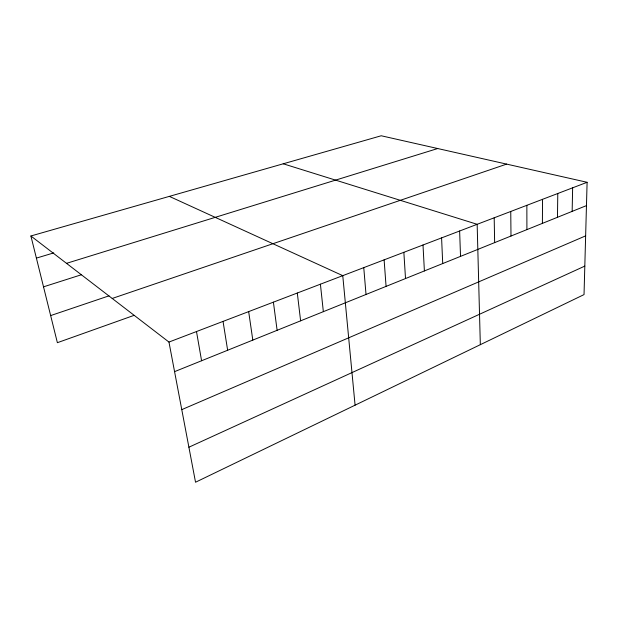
<?xml version="1.0" encoding="UTF-8"?>
<svg xmlns="http://www.w3.org/2000/svg" width="618" height="618" viewBox="0 0 618 618"><rect width="100%" height="100%" fill="white"/><g stroke="black" fill="none" stroke-linecap="round" stroke-linejoin="round"><path stroke-width="0.93" d="M542.395 223.376L542.534 199.328M557.467 217.297L557.784 193.496M572.152 211.379L572.639 187.826M587.1 182.295L584.033 294.593L195.535 482.233L168.961 342.063L30.9 235.983L381.213 135.767L587.1 182.295L168.961 342.063M188.899 447.208L584.813 266.095M181.777 409.634L585.64 235.86M174.57 371.642L586.467 205.609M134.044 315.373L57.381 342.689L30.9 235.983M112.206 298.455L506.644 164.11M50.653 315.582L109.007 295.844M43.523 286.837L81.499 274.716M66.505 263.345L437.714 148.536M36.392 258.115L53.743 252.901M283.237 163.793L477.158 224.303L480.333 344.682M169.355 196.377L342.758 275.659L355.08 405.176M196.493 331.542L201.584 360.75M223.044 321.399L227.648 350.244M248.668 311.611L252.808 340.101M273.403 302.156L277.119 330.306M297.304 293.025L300.618 320.835M320.41 284.195L323.345 311.673M363.763 267.633L366.018 294.469M384.118 259.854L386.072 286.389M403.855 252.314L405.516 278.548M422.998 244.998L424.396 270.939M441.584 237.899L442.72 263.554M459.63 231.001L460.526 256.377M494.191 217.799L494.639 242.627M510.754 211.472L510.993 236.03M526.86 205.315L526.907 229.618"/></g></svg>
